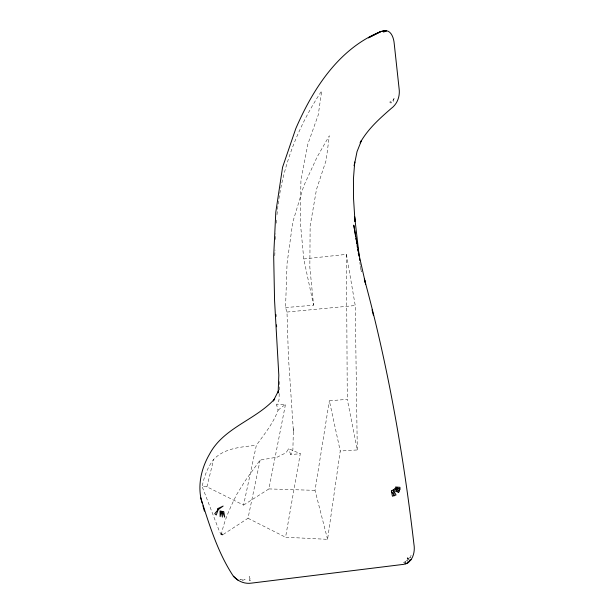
<?xml version="1.0" encoding="UTF-8"?>
<svg xmlns="http://www.w3.org/2000/svg" width="614" height="614" viewBox="0 0 614 614"><rect width="100%" height="100%" fill="white"/><g stroke="black" fill="none" stroke-linecap="round" stroke-linejoin="round"><path stroke-width="0.46" stroke-dasharray="3.07 2.3" d="M408.77 558.909L407.212 558.648L407.212 557.658L410.728 557.489L410.735 555.716L413.022 555.194M285.541 307.576L313.585 305.204L309.84 267.29L310.139 226.029L316.486 189.442L326.195 160.147L329.311 135.755L317.039 157.138L303.723 185.988L292.748 222.222L287.068 263.352L285.541 307.576L286.991 312.05L288.403 356.504L293.362 430.698L292.878 450.008L290.706 454.613L300.292 453.662L285.564 537.242L327.569 539.338L340.248 451.014L329.35 400.758L347.286 399.369L357.287 449.955L340.248 451.014M260.121 460.07L248.01 518.27L222.422 534.994L221.286 534.955C224.079 520.641 230.319 507.202 236.858 494.239L244.932 481.176L260.121 460.07L277.213 457.138L286.07 452.741L288.611 448.704L300.292 453.662M279.224 393.612L278.979 400.09L276.607 404.902L278.065 410.221C273.368 423.253 264.335 434.136 256.353 445.296L243.574 505.092L206.918 486.818L202.175 486.649C203.902 476.963 207.601 467.216 213.664 459.395C224.609 447.89 241.486 447 256.353 445.296M279.362 389.921L279.715 380.672M274.765 255.754L275.034 250.005M275.532 239.475L275.801 233.734M276.3 223.204L276.523 218.415M277.006 214.677C280.867 170.316 297.007 127.842 321.69 90.933L318.236 114.964L307.898 143.96L300.944 180.217L300.215 221.155L303.761 258.962L313.585 305.204M327.569 539.338L315.028 490.356L329.35 400.758M243.574 505.092L268.894 488.921L285.525 404.212L276.607 404.902M206.918 486.818L213.664 459.395M404.196 563.675L406.982 559.592L409.492 559.27M278.065 410.221L285.525 404.212M403.36 562.478L405.171 561.749L405.624 563.89M408.064 559.937L406.56 560.452L408.517 562.033M407.212 558.648L410.728 557.489M357.287 449.955L355.237 305.519L346.419 254.365L303.761 258.962M286.991 312.05L355.237 305.519M268.894 488.921L315.028 490.356M248.01 518.27L285.564 537.242M220.84 534.057L222.422 534.994L221.6 532.545M221.57 533.366L222.422 534.994M221.286 534.955L219.137 530.619L202.175 486.649M290.706 454.613L288.611 448.704M293.362 430.698L293.561 431.235L293.101 426.845M359.804 262.431L360.257 265.225M360.41 266.161L361.316 271.756L360.802 267.988M346.419 254.365L347.286 399.369M394.058 98.524L393.236 101.494L392.154 101.586L394.058 98.524M245.047 579.493L241.409 580.806L239.944 579.562L245.047 579.493M390.949 101.786L389.675 102.047L392.001 103.843L390.949 101.786M250.719 580.667L249.453 580.744L249.169 576.423L250.719 580.667"/><path stroke-width="0.92" d="M278.134 392.96L278.825 375.292L274.573 300.683L273.675 256.13L275.801 212.145L282.578 167.223L295.787 128.61C313.178 88.462 339.128 48.13 381.386 31.299L368.438 37.799L381.386 31.299M278.326 392.369L278.503 390.742L273.276 400.996L274.711 398.908C255.324 420.222 223.519 427.628 209.451 454.306C201.031 468.797 197.117 486.664 202.121 502.966M384.402 31.222L385.147 30.7L386.413 31.03L383.689 31.92L384.011 30.807C391.164 29.426 393.797 38.183 394.226 43.686L399.069 88.37C400.213 95.991 397.565 103.789 391.233 108.448C379.544 118.602 367.763 129.14 360.142 142.832L361.508 140.414L357.018 151.666L354.186 165.749L354.746 162.004L353.434 178.881L353.549 198.69L354.999 221.516L354.623 216.612L359.274 256.683M200.678 497.708C209.267 524.548 217.671 552.523 233.374 576.208C237.917 581.358 244.756 584.198 251.602 583.108L403.874 564.32C412.639 562.585 415.333 552.116 413.943 544.342C403.536 454.813 388.04 365.89 364.332 278.886L365.675 284.205L358.998 254.664L353.771 225.115L355.583 236.306M398.663 492.443L399.944 489.128L399.967 487.309L395.569 487.002L399.944 489.128L395.316 487.976L399.491 490.862L394.848 488.867L391.348 490.993L392.446 496.235L396.053 494.961L393.328 490.218L398.663 492.443L394.848 488.867M383.689 31.92L385.147 30.7M411.518 559.415L409.576 560.697L408.364 562.601L405.624 563.89M233.374 576.208L235.576 578.089M236.329 578.703L238.247 580.345M391.348 490.993L394.349 495.782L393.328 490.218M202.95 505.813L204.416 511.124M372.061 309.878L373.396 315.212M355.882 238.178L356.181 240.043M356.488 241.908L356.788 243.773M357.087 245.638L357.394 247.503M357.693 249.368L357.993 251.233M358.3 253.098L358.599 254.963M359.528 258.563L359.781 260.451M275.909 314.545L276.016 316.425M276.507 324.89L276.615 326.771M222.437 511.523L222.36 517.08L221.186 511.293L220.035 510.902L220.134 516.673L221.186 511.293L223.765 511.592L224.724 517.203L222.437 511.523M218.131 509.643L216.274 514.985L214.716 513.718L218.131 509.643L223.151 506.059L217.425 508.776L218.131 509.643M382.729 31.022L382.138 31.606L384.011 30.807L382.729 31.022"/></g></svg>
